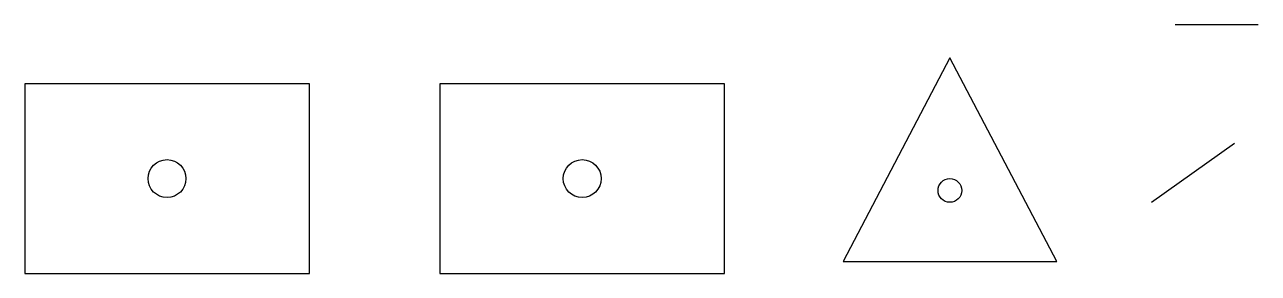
# Model space of a CAD drawing. Header units: millimetres. Extents: x 0 to 520, y 0 to 105.
import ezdxf

# ---------------------------------------------------------------- set-up
doc = ezdxf.new("R2010")
doc.units = ezdxf.units.MM

msp = doc.modelspace()

# ---------------------------------------------------------------- linework, layer by layer
for p, q in [((485, 105), (520, 105)), ((485, 105), (520, 105)), ((475, 30), (510, 55))]:
    msp.add_line(p, q)
for points in [[(345, 5), (435, 5), (390, 91)], [(0, 0), (120, 0), (120, 80), (0, 80)], [(175, 0), (295, 0), (295, 80), (175, 80)]]:
    msp.add_lwpolyline(points, close=True)
for centre, radius in [((60, 40), 8), ((235, 40), 8), ((390, 35), 5)]:
    msp.add_circle(centre, radius)

doc.saveas('drawing.dxf')
